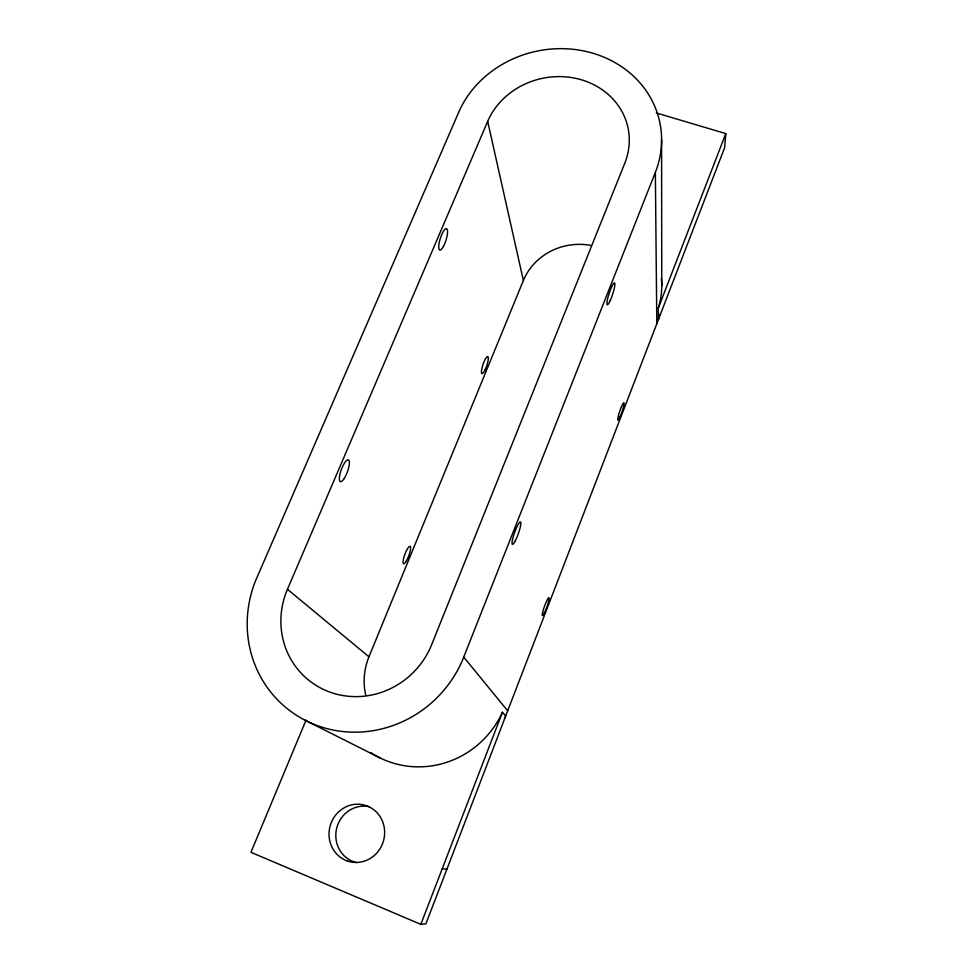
<?xml version="1.0" encoding="UTF-8"?>
<svg xmlns="http://www.w3.org/2000/svg" width="973" height="973" viewBox="0 0 973 973"><rect width="100%" height="100%" fill="white"/><g stroke="black" fill="none" stroke-linecap="round" stroke-linejoin="round"><path stroke-width="1.46" d="M656.276 112.953L725.797 133.605L724.63 147.689L505.668 716.043A90.063 87.461 -58.7 0 1 504.44 718.633M655.352 172.391L656.374 169.703A105.692 94.855 -11.8 0 0 593.773 53.503A105.692 94.855 -11.8 0 0 459.815 109.73L255.522 580.845A115.228 110.314 -49.2 0 0 315.678 724.982A115.228 110.314 -49.2 0 0 462.479 660.266L655.352 172.391L656.811 323.863M305.972 720.3L250.937 852.312L420.835 924.35L425.87 923.839L446.875 869.29L505.668 716.043L502.445 712.26A91.876 89.151 -57.7 0 1 370.847 752.688M420.835 924.35L502.445 712.26M659.73 314.461A83.897 77.876 -10.3 0 1 658.405 319.29L658.32 308.088L725.797 133.605M365.726 695.038A62.759 60.946 -58.6 0 1 368.949 656.799L523.377 280.479L487.68 121.394A73.656 66.091 -11.8 0 1 582.061 79.993A73.656 66.091 -11.8 0 1 624.763 163.282L431.708 644.552A80.297 76.867 -49.1 0 1 328.619 691.633A80.297 76.867 -49.1 0 1 287.461 589.285L487.68 121.394M442.326 868.646L446.875 869.29M304.525 719.947L380.711 758.259M287.461 589.285L368.949 656.799M463.768 657.14L507.809 710.971M661.591 139.759L661.749 285.685M523.377 280.479A58.465 54.269 -10.3 0 1 590.976 245.451M661.36 278.181A85.502 79.178 -10.4 0 1 658.32 308.088M356.507 862.565A28.643 27.159 -74.6 0 1 353.223 861.579L351.642 860.91A28.643 27.159 -74.6 0 1 337.315 826.041A28.643 27.159 -74.6 0 1 369.472 806.763M346.753 860.777L345.135 860.096A29.251 27.706 -74.1 0 1 340.343 810.363A29.251 27.706 -74.1 0 1 384.408 828.668A29.251 27.706 -74.1 0 1 346.753 860.777M515.155 541.049A11.895 1.946 -70.2 0 0 520.762 522.319A11.895 1.946 -70.2 0 0 513.428 536.099A11.895 1.946 -70.2 0 0 515.155 541.049M610.205 300.572A11.481 1.788 -71.7 0 0 614.656 282.997A11.481 1.788 -71.7 0 0 607.857 297.823A11.481 1.788 -71.7 0 0 610.205 300.572M620.275 416.286A9.207 1.168 -71 0 0 623.912 402.737A9.207 1.168 -71 0 0 618.487 415.276A9.207 1.168 -71 0 0 620.275 416.286M544.527 612.625A9.535 1.241 -70 0 0 549.088 597.86A9.535 1.241 -70 0 0 543.433 609.426A9.535 1.241 -70 0 0 544.527 612.625M406.288 561.129A9.353 2.08 -69.5 0 0 410.375 546.51A9.353 2.08 -69.5 0 0 403.844 557.48A9.353 2.08 -69.5 0 0 406.288 561.129M344.004 478.765A11.603 3.235 -69.8 0 0 348.893 460.278A11.603 3.235 -69.8 0 0 340.209 473.17A11.603 3.235 -69.8 0 0 344.004 478.765M443.481 246.327A11.214 2.98 -72.5 0 0 446.777 228.813A11.214 2.98 -72.5 0 0 439.151 242.97A11.214 2.98 -72.5 0 0 443.481 246.327M484.955 370.117A9.037 1.97 -71.2 0 0 487.826 356.592A9.037 1.97 -71.2 0 0 481.854 368.67A9.037 1.97 -71.2 0 0 484.955 370.117"/></g></svg>
